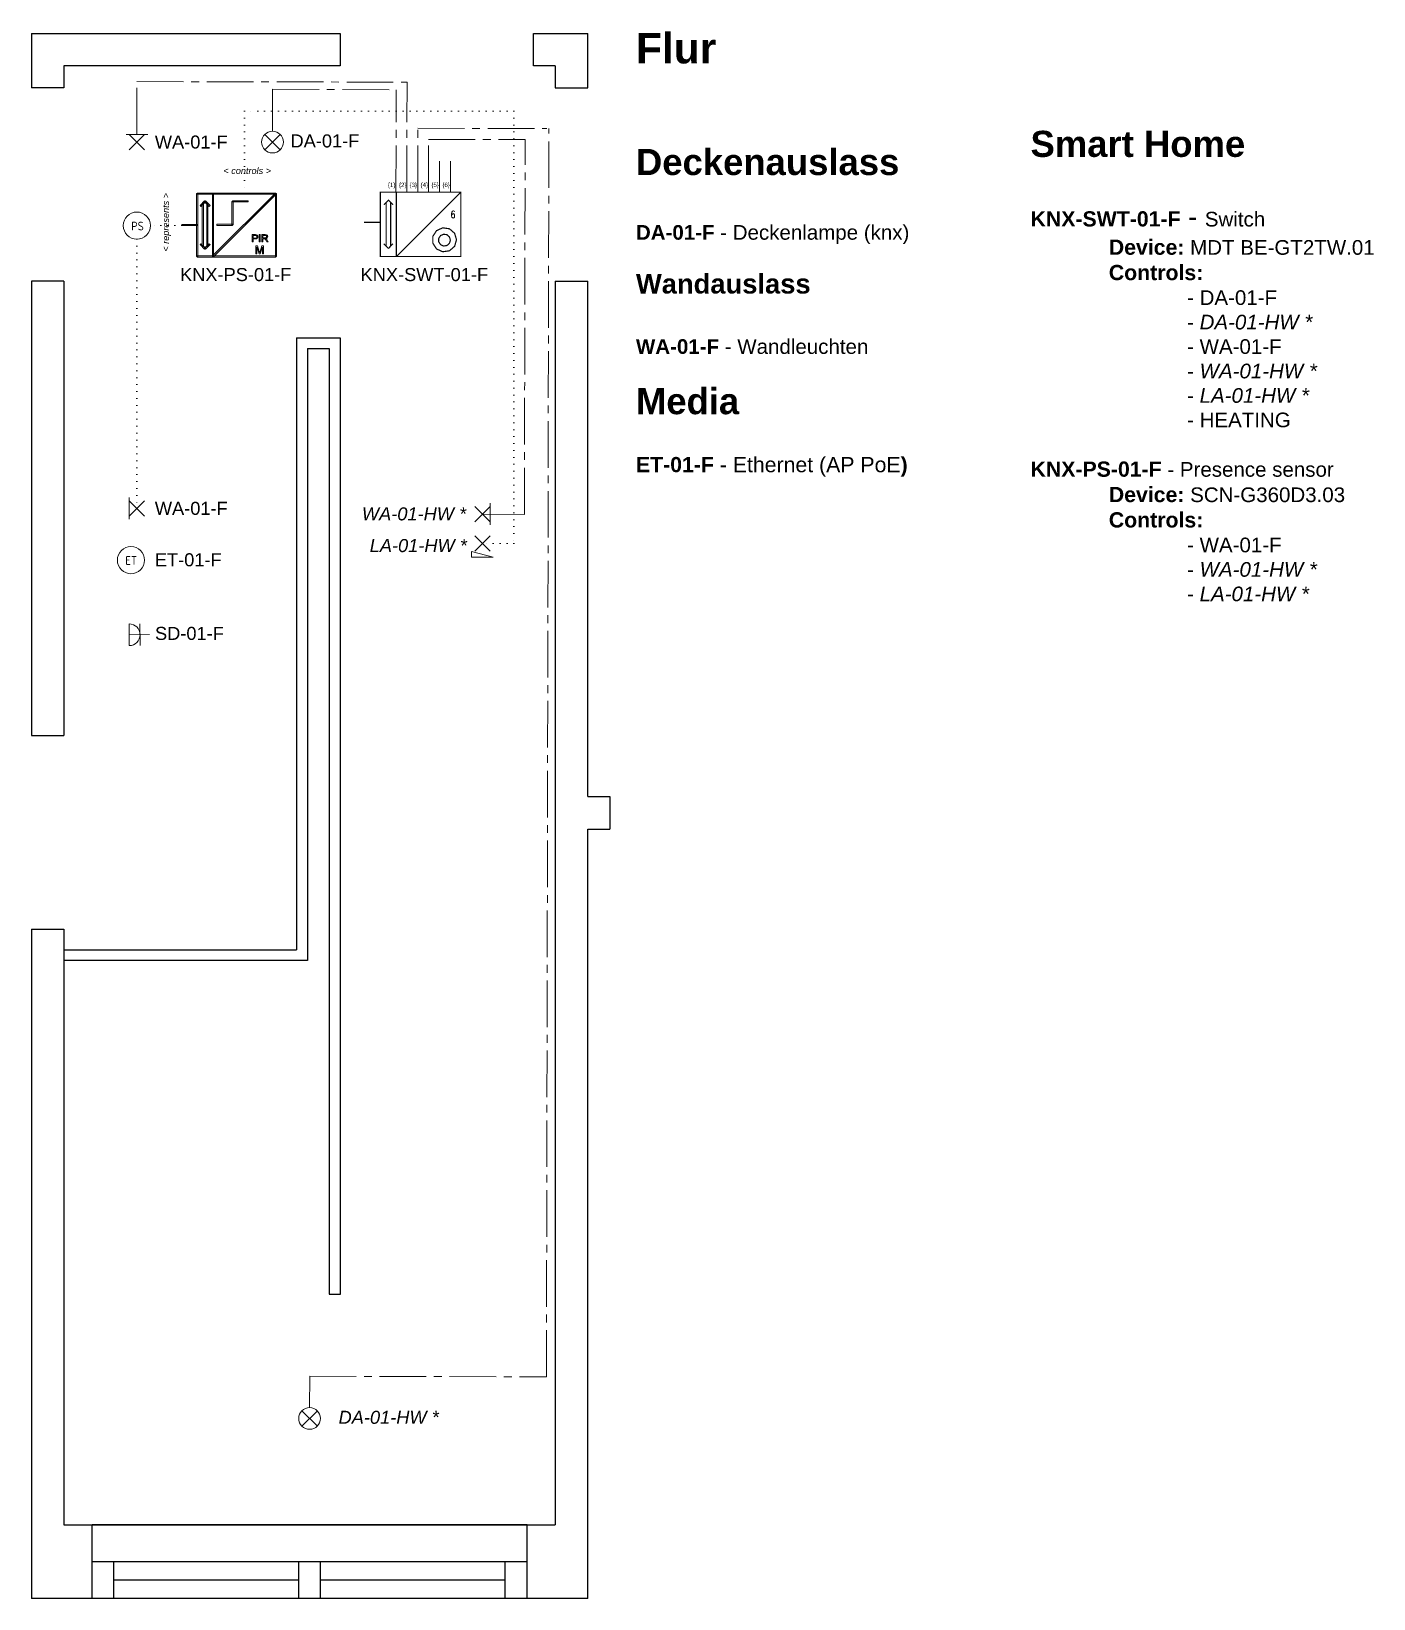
# Model space of a CAD drawing. Header units: millimetres. Extents: x 18815 to 24988, y 16171 to 23380.
import ezdxf
from ezdxf.enums import TextEntityAlignment as Align

# ---------------------------------------------------------------- set-up
doc = ezdxf.new("R2010")
doc.units = ezdxf.units.MM
doc.header["$LTSCALE"] = 10
for name, pattern in [('ACAD_ISO07W100', [3, 0, -3]), ('AI-Linetype-20', [32.166085, 21.44411, -3.573992, 3.573992, -3.573992]), ('DOT2', [3.175, 0, -3.175])]:
    doc.linetypes.add(name, pattern=pattern)
for name, color, linetype in [('01-OG-F-Walls', 7, 'Continuous'), ('02-OG-F-Windows', 7, 'Continuous'), ('03-OG-F-Outlets_Schematic', 7, 'Continuous'), ('04-OG-F-Light_Schematic', 7, 'Continuous'), ('05-OG-F-Media_Schematic', 7, 'Continuous'), ('06-OF-F-Smart_Schematic', 7, 'Continuous'), ('07-OG-F-Schematic_Description', 7, 'Continuous')]:
    doc.layers.add(name, color=color, linetype=linetype)
doc.styles.add('ISO Proportional', font='isocp.shx')
doc.styles.add('SN0', font='ROMANS', dxfattribs={"width": 0.002083})
doc.styles.get("Standard").update_dxf_attribs({"font": 'Arial.ttf'})

msp = doc.modelspace()

# ---------------------------------------------------------------- linework, layer by layer
at = {"layer": '01-OG-F-Walls', "color": 7}
for p, q in [((18814.6, 23370.7), (18814.6, 23120.7)), ((18814.6, 23370.7), (20234.6, 23370.7)), ((20234.6, 23370.7), (20234.6, 23220.7)), ((21124.6, 23370.7), (21374.6, 23370.7)), ((21124.6, 23220.7), (21124.6, 23370.7)), ((21374.6, 23120.7), (21374.6, 23370.7)), ((18964.6, 23220.7), (18964.6, 23120.7)), ((20234.6, 23220.7), (18964.6, 23220.7)), ((21224.6, 23220.7), (21124.6, 23220.7)), ((21224.6, 23220.7), (21224.6, 23120.7)), ((18964.6, 23120.7), (18814.6, 23120.7)), ((21224.6, 23120.7), (21374.6, 23120.7)), ((18964.6, 22230.7), (18814.6, 22230.7)), ((18814.6, 22230.7), (18814.6, 20140.7)), ((18964.6, 22230.7), (18964.6, 20140.7)), ((21224.6, 22230.7), (21224.6, 16510.7)), ((21224.6, 22230.7), (21374.6, 22230.7)), ((21374.6, 19860.7), (21374.6, 22230.7)), ((20034.6, 21970.7), (20034.6, 19155.7)), ((20034.6, 21970.7), (20234.6, 21970.7)), ((20084.6, 21920.7), (20084.6, 19105.7)), ((20084.6, 21920.7), (20184.6, 21920.7)), ((20184.6, 21920.7), (20184.6, 17570.7)), ((20234.6, 21970.7), (20234.6, 17570.7)), ((18814.6, 20140.7), (18964.6, 20140.7)), ((21374.6, 19860.7), (21474.6, 19860.7)), ((21474.6, 19860.7), (21474.6, 19710.7)), ((21374.6, 16170.7), (21374.6, 19710.7)), ((21374.6, 19710.7), (21474.6, 19710.7)), ((18814.6, 19250.7), (18814.6, 16170.7)), ((18814.6, 19250.7), (18964.6, 19250.7)), ((18964.6, 19250.7), (18964.6, 16510.7)), ((18964.6, 19155.7), (20034.6, 19155.7)), ((20084.6, 19105.7), (18964.6, 19105.7)), ((20184.6, 17570.7), (20234.6, 17570.7))]:
    msp.add_line(p, q, dxfattribs=at)
at = {"layer": '01-OG-F-Walls', "color": 7, "linetype": 'ACAD_ISO07W100', "lineweight": 15}
msp.add_line((20234.6, 17570.7), (20184.6, 17570.7), dxfattribs=at)
at = {"layer": '01-OG-F-Walls', "color": 7}
for points in [[(18964.6, 16510.7), (21224.6, 16510.7)], [(21374.6, 16170.7), (18814.6, 16170.7)]]:
    msp.add_lwpolyline(points, dxfattribs=at)
at = {"layer": '02-OG-F-Windows'}
for p, q in [((19094.6, 16170.7), (19094.6, 16510.7)), ((21094.6, 16510.7), (19094.6, 16510.7)), ((21094.6, 16170.7), (21094.6, 16510.7)), ((21094.6, 16340.7), (19094.6, 16340.7)), ((19194.6, 16170.7), (19194.6, 16340.7)), ((20044.6, 16170.7), (20044.6, 16340.7)), ((20144.6, 16170.7), (20144.6, 16340.7)), ((20994.6, 16170.7), (20994.6, 16340.7)), ((20044.6, 16255.7), (19194.6, 16255.7)), ((20994.6, 16255.7), (20144.6, 16255.7)), ((21094.6, 16170.7), (19094.6, 16170.7))]:
    msp.add_line(p, q, dxfattribs=at)
at = {"layer": '03-OG-F-Outlets_Schematic', "color": 7, "lineweight": 15}
for p, q in [((19264.3, 20654.6), (19264.9, 20554.6)), ((19314.3, 20654.8), (19314.9, 20554.8)), ((19264.6, 20604.6), (19358.5, 20605.6))]:
    msp.add_line(p, q, dxfattribs=at)
msp.add_arc((19264.6, 20604.6), 50, 270.31776, 90.31776, dxfattribs=at)
at = {"layer": '04-OG-F-Light_Schematic', "color": 7, "lineweight": 20}
for p, q in [((19350, 22906.1), (19250, 22906.1)), ((19335.3, 22906.1), (19264.6, 22835.4)), ((19335.3, 22835.4), (19264.6, 22906.1)), ((19888.3, 22835.4), (19959, 22906.1)), ((19888.3, 22906.1), (19959, 22835.4)), ((19264.6, 21235.7), (19264.6, 21135.7)), ((19264.6, 21221.1), (19335.3, 21150.4)), ((19335.3, 21221.1), (19264.6, 21150.4)), ((20924.6, 21109.7), (20924.6, 21209.7)), ((20924.6, 21124.3), (20853.9, 21195)), ((20853.9, 21124.3), (20924.6, 21195)), ((20853.9, 20989), (20924.6, 21059.7)), ((20853.9, 21059.7), (20924.6, 20989)), ((20839.3, 20988), (20938.3, 20962)), ((20059.3, 16964.2), (20130, 17034.9)), ((20059.3, 17034.9), (20130, 16964.2))]:
    msp.add_line(p, q, dxfattribs=at)
msp.add_lwpolyline([(20938.3, 20962), (20839.3, 20962), (20839.3, 20988)], dxfattribs=at)
for centre in [(19923.7, 22870.7), (20094.6, 16999.6)]:
    msp.add_circle(centre, 50, dxfattribs=at)
at = {"layer": '05-OG-F-Media_Schematic', "color": 7, "lineweight": 20}
msp.add_circle((19272.8, 20947.9), 62.5, dxfattribs=at)
at = {"layer": '06-OF-F-Smart_Schematic', "color": 3, "linetype": 'AI-Linetype-20', "lineweight": 15}
for p, q in [((19300, 23148.8), (20542.5, 23146.3)), ((19300, 22906.1), (19300.5, 23148.8)), ((20541.7, 22640.5), (20542.7, 23146.3)), ((19923.7, 22920.7), (19923.7, 23113.4)), ((19923.7, 23113.4), (20492.2, 23111.6)), ((20491.7, 22640.5), (20493.3, 23111.6)), ((20591.7, 22640.5), (20592.1, 22933.9)), ((20592.1, 22933.9), (21185.8, 22932.7)), ((21183.7, 17191.3), (21194.7, 22932.7)), ((20641.7, 22640.5), (20641.7, 22883.2)), ((20641.7, 22883.2), (21085.8, 22883)), ((21082.4, 21158.2), (21085.8, 22883)), ((20691.7, 22640.5), (20691.7, 22783.2)), ((20741.7, 22640.5), (20741.7, 22783.2)), ((20889.3, 21159.7), (21082.4, 21158.2)), ((20094.6, 17049.6), (20094.9, 17193.4)), ((20094.6, 17193.4), (21183.9, 17191.3))]:
    msp.add_line(p, q, dxfattribs=at)
at = {"layer": '06-OF-F-Smart_Schematic', "color": 7, "linetype": 'DOT2', "lineweight": 15}
for points in [[(21034.2, 23012.8), (19794.9, 23012.8)], [(19794.9, 23012.8), (19794.9, 22633.8)], [(21034.2, 23012.8), (21034.2, 21024.3)], [(19300, 22423.9), (19300, 21185.7)], [(19506.4, 22486.4), (19362.5, 22486.4)], [(21034.2, 21024.3), (20889.3, 21024.3)]]:
    msp.add_lwpolyline(points, dxfattribs=at)
at = {"layer": '06-OF-F-Smart_Schematic', "color": 7, "linetype": 'Continuous', "lineweight": 15, "const_width": 5.48}
for points in [[(20420.1, 22640.5), (20493.7, 22640.5), (20493.7, 22344.5), (20420.1, 22344.5), (20420.1, 22640.5)], [(20493.7, 22640.5), (20789.7, 22640.5), (20789.7, 22344.5), (20493.7, 22344.5), (20493.7, 22640.5)], [(20789.7, 22640.5), (20494.5, 22344.5)], [(20456.9, 22603.7), (20435.8, 22582.5), (20456.9, 22603.7), (20478.1, 22582.5), (20456.9, 22603.7)], [(20446.7, 22593.5), (20446.7, 22392.3)], [(20467.1, 22593.5), (20467.1, 22392.3)], [(20344.2, 22501.1), (20419.3, 22501.1)], [(20770.1, 22421.2), (20761.3, 22451.2), (20737.7, 22471.8), (20706.7, 22476.3), (20678.2, 22463.3), (20661.2, 22436.9), (20661.2, 22405.6), (20678.1, 22379.2), (20706.6, 22366.2), (20737.6, 22370.6), (20761.3, 22391.1), (20770.1, 22421.2), (20770.1, 22421.2)], [(20741.9, 22419.6), (20737.6, 22434.4), (20725.9, 22444.6), (20710.7, 22446.8), (20696.6, 22440.4), (20688.2, 22427.4), (20688.2, 22412), (20696.6, 22399), (20710.6, 22392.5), (20725.9, 22394.7), (20737.6, 22404.8), (20741.9, 22419.6), (20741.9, 22419.6)], [(20456.9, 22381.3), (20435.8, 22403.2)], [(20478.1, 22403.2), (20456.9, 22381.3)]]:
    msp.add_lwpolyline(points, dxfattribs=at)
at = {"layer": '06-OF-F-Smart_Schematic', "color": 7, "lineweight": 15}
msp.add_circle((19300, 22486.4), 62.5, dxfattribs=at)
at = {"layer": '06-OF-F-Smart_Schematic', "color": 7, "linetype": 'Continuous', "lineweight": 15}
for points, knots in [([(19580.3, 22344.5), (19580.3, 22344.5), (19574.9, 22344.5), (19574.9, 22344.5), (19574.9, 22344.5), (19574.9, 22344.5), (19574.9, 22633.8), (19574.9, 22633.8), (19574.9, 22633.8), (19574.9, 22633.8), (19580.3, 22633.8), (19580.3, 22633.8), (19580.3, 22633.8), (19580.3, 22633.8), (19580.3, 22344.5), (19580.3, 22344.5)], [0, 0, 0, 0, 0.2, 0.2, 0.2, 0.2, 0.4, 0.4, 0.4, 0.4, 0.6, 0.6, 0.6, 0.6, 1, 1, 1, 1]), ([(19577.6, 22631.1), (19577.6, 22631.1), (19577.6, 22636.4), (19577.6, 22636.4), (19577.6, 22636.4), (19577.6, 22636.4), (19650.3, 22636.4), (19650.3, 22636.4), (19650.3, 22636.4), (19650.3, 22636.4), (19650.3, 22631.1), (19650.3, 22631.1), (19650.3, 22631.1), (19650.3, 22631.1), (19577.6, 22631.1), (19577.6, 22631.1)], [0, 0, 0, 0, 0.2, 0.2, 0.2, 0.2, 0.4, 0.4, 0.4, 0.4, 0.6, 0.6, 0.6, 0.6, 1, 1, 1, 1]), ([(19594.8, 22574.5), (19594.8, 22574.5), (19591, 22578.2), (19591, 22578.2), (19591, 22578.2), (19591, 22578.2), (19611.6, 22599.7), (19611.6, 22599.7), (19611.6, 22599.7), (19611.6, 22599.7), (19615.5, 22595.9), (19615.5, 22595.9), (19615.5, 22595.9), (19615.5, 22595.9), (19594.8, 22574.5), (19594.8, 22574.5)], [0, 0, 0, 0, 0.2, 0.2, 0.2, 0.2, 0.4, 0.4, 0.4, 0.4, 0.6, 0.6, 0.6, 0.6, 1, 1, 1, 1]), ([(19611.7, 22598.9), (19611.7, 22598.9), (19615.5, 22595.1), (19615.5, 22595.1), (19615.5, 22595.1), (19615.5, 22595.1), (19594.8, 22574.5), (19594.8, 22574.5), (19594.8, 22574.5), (19594.8, 22574.5), (19591, 22578.3), (19591, 22578.3), (19591, 22578.3), (19591, 22578.3), (19611.7, 22598.9), (19611.7, 22598.9)], [0, 0, 0, 0, 0.2, 0.2, 0.2, 0.2, 0.4, 0.4, 0.4, 0.4, 0.6, 0.6, 0.6, 0.6, 1, 1, 1, 1]), ([(19600.9, 22587.1), (19600.9, 22587.1), (19606.3, 22587.1), (19606.3, 22587.1), (19606.3, 22587.1), (19606.3, 22587.1), (19606.3, 22390.4), (19606.3, 22390.4), (19606.3, 22390.4), (19606.3, 22390.4), (19600.9, 22390.4), (19600.9, 22390.4), (19600.9, 22390.4), (19600.9, 22390.4), (19600.9, 22587.1), (19600.9, 22587.1)], [0, 0, 0, 0, 0.2, 0.2, 0.2, 0.2, 0.4, 0.4, 0.4, 0.4, 0.6, 0.6, 0.6, 0.6, 1, 1, 1, 1]), ([(19611.7, 22595.9), (19611.7, 22595.9), (19615.5, 22599.7), (19615.5, 22599.7), (19615.5, 22599.7), (19615.5, 22599.7), (19636.9, 22578.3), (19636.9, 22578.3), (19636.9, 22578.3), (19636.9, 22578.3), (19633.1, 22574.5), (19633.1, 22574.5), (19633.1, 22574.5), (19633.1, 22574.5), (19611.7, 22595.9), (19611.7, 22595.9)], [0, 0, 0, 0, 0.2, 0.2, 0.2, 0.2, 0.4, 0.4, 0.4, 0.4, 0.6, 0.6, 0.6, 0.6, 1, 1, 1, 1]), ([(19636.8, 22578.3), (19636.8, 22578.3), (19633.1, 22574.4), (19633.1, 22574.4), (19633.1, 22574.4), (19633.1, 22574.4), (19611.7, 22595.1), (19611.7, 22595.1), (19611.7, 22595.1), (19611.7, 22595.1), (19615.4, 22599), (19615.4, 22599), (19615.4, 22599), (19615.4, 22599), (19636.8, 22578.3), (19636.8, 22578.3)], [0, 0, 0, 0, 0.2, 0.2, 0.2, 0.2, 0.4, 0.4, 0.4, 0.4, 0.6, 0.6, 0.6, 0.6, 1, 1, 1, 1]), ([(19621.6, 22587.1), (19621.6, 22587.1), (19627, 22587.1), (19627, 22587.1), (19627, 22587.1), (19627, 22587.1), (19627, 22390.4), (19627, 22390.4), (19627, 22390.4), (19627, 22390.4), (19621.6, 22390.4), (19621.6, 22390.4), (19621.6, 22390.4), (19621.6, 22390.4), (19621.6, 22587.1), (19621.6, 22587.1)], [0, 0, 0, 0, 0.2, 0.2, 0.2, 0.2, 0.4, 0.4, 0.4, 0.4, 0.6, 0.6, 0.6, 0.6, 1, 1, 1, 1]), ([(19653, 22344.5), (19653, 22344.5), (19647.6, 22344.5), (19647.6, 22344.5), (19647.6, 22344.5), (19647.6, 22344.5), (19647.6, 22633.8), (19647.6, 22633.8), (19647.6, 22633.8), (19647.6, 22633.8), (19653, 22633.8), (19653, 22633.8), (19653, 22633.8), (19653, 22633.8), (19653, 22344.5), (19653, 22344.5)], [0, 0, 0, 0, 0.2, 0.2, 0.2, 0.2, 0.4, 0.4, 0.4, 0.4, 0.6, 0.6, 0.6, 0.6, 1, 1, 1, 1]), ([(19647.6, 22633.8), (19647.6, 22633.8), (19653, 22633.8), (19653, 22633.8), (19653, 22633.8), (19653, 22633.8), (19653, 22344.5), (19653, 22344.5), (19653, 22344.5), (19653, 22344.5), (19647.6, 22344.5), (19647.6, 22344.5), (19647.6, 22344.5), (19647.6, 22344.5), (19647.6, 22633.8), (19647.6, 22633.8)], [0, 0, 0, 0, 0.2, 0.2, 0.2, 0.2, 0.4, 0.4, 0.4, 0.4, 0.6, 0.6, 0.6, 0.6, 1, 1, 1, 1]), ([(19936.9, 22634.9), (19936.9, 22634.9), (19940.7, 22631.1), (19940.7, 22631.1), (19940.7, 22631.1), (19940.7, 22631.1), (19653.7, 22344.9), (19653.7, 22344.9), (19653.7, 22344.9), (19653.7, 22344.9), (19649.9, 22348.7), (19649.9, 22348.7), (19649.9, 22348.7), (19649.9, 22348.7), (19936.9, 22634.9), (19936.9, 22634.9)], [0, 0, 0, 0, 0.2, 0.2, 0.2, 0.2, 0.4, 0.4, 0.4, 0.4, 0.6, 0.6, 0.6, 0.6, 1, 1, 1, 1]), ([(19650.3, 22631.1), (19650.3, 22631.1), (19650.3, 22636.4), (19650.3, 22636.4), (19650.3, 22636.4), (19650.3, 22636.4), (19939.6, 22636.4), (19939.6, 22636.4), (19939.6, 22636.4), (19939.6, 22636.4), (19939.6, 22631.1), (19939.6, 22631.1), (19939.6, 22631.1), (19939.6, 22631.1), (19650.3, 22631.1), (19650.3, 22631.1)], [0, 0, 0, 0, 0.2, 0.2, 0.2, 0.2, 0.4, 0.4, 0.4, 0.4, 0.6, 0.6, 0.6, 0.6, 1, 1, 1, 1]), ([(19742.5, 22489.9), (19742.5, 22489.9), (19737.2, 22489.9), (19737.2, 22489.9), (19737.2, 22489.9), (19737.2, 22489.9), (19737.2, 22597.8), (19737.2, 22597.8), (19737.2, 22597.8), (19737.2, 22597.8), (19742.5, 22597.8), (19742.5, 22597.8), (19742.5, 22597.8), (19742.5, 22597.8), (19742.5, 22489.9), (19742.5, 22489.9)], [0, 0, 0, 0, 0.2, 0.2, 0.2, 0.2, 0.4, 0.4, 0.4, 0.4, 0.6, 0.6, 0.6, 0.6, 1, 1, 1, 1]), ([(19739.8, 22595.1), (19739.8, 22595.1), (19739.8, 22600.5), (19739.8, 22600.5), (19739.8, 22600.5), (19739.8, 22600.5), (19812.5, 22600.5), (19812.5, 22600.5), (19812.5, 22600.5), (19812.5, 22600.5), (19812.5, 22595.1), (19812.5, 22595.1), (19812.5, 22595.1), (19812.5, 22595.1), (19739.8, 22595.1), (19739.8, 22595.1)], [0, 0, 0, 0, 0.2, 0.2, 0.2, 0.2, 0.4, 0.4, 0.4, 0.4, 0.6, 0.6, 0.6, 0.6, 1, 1, 1, 1]), ([(19936.9, 22633.8), (19936.9, 22633.8), (19942.2, 22633.8), (19942.2, 22633.8), (19942.2, 22633.8), (19942.2, 22633.8), (19942.2, 22344.5), (19942.2, 22344.5), (19942.2, 22344.5), (19942.2, 22344.5), (19936.9, 22344.5), (19936.9, 22344.5), (19936.9, 22344.5), (19936.9, 22344.5), (19936.9, 22633.8), (19936.9, 22633.8)], [0, 0, 0, 0, 0.2, 0.2, 0.2, 0.2, 0.4, 0.4, 0.4, 0.4, 0.6, 0.6, 0.6, 0.6, 1, 1, 1, 1]), ([(19506.4, 22486.4), (19506.4, 22486.4), (19506.4, 22491.8), (19506.4, 22491.8), (19506.4, 22491.8), (19506.4, 22491.8), (19578.4, 22491.8), (19578.4, 22491.8), (19578.4, 22491.8), (19578.4, 22491.8), (19578.4, 22486.4), (19578.4, 22486.4), (19578.4, 22486.4), (19578.4, 22486.4), (19506.4, 22486.4), (19506.4, 22486.4)], [0, 0, 0, 0, 0.2, 0.2, 0.2, 0.2, 0.4, 0.4, 0.4, 0.4, 0.6, 0.6, 0.6, 0.6, 1, 1, 1, 1]), ([(19667.9, 22487.2), (19667.9, 22487.2), (19667.9, 22492.6), (19667.9, 22492.6), (19667.9, 22492.6), (19667.9, 22492.6), (19739.8, 22492.6), (19739.8, 22492.6), (19739.8, 22492.6), (19739.8, 22492.6), (19739.8, 22487.2), (19739.8, 22487.2), (19739.8, 22487.2), (19739.8, 22487.2), (19667.9, 22487.2), (19667.9, 22487.2)], [0, 0, 0, 0, 0.2, 0.2, 0.2, 0.2, 0.4, 0.4, 0.4, 0.4, 0.6, 0.6, 0.6, 0.6, 1, 1, 1, 1]), ([(19830.7, 22411.4), (19830.7, 22411.4), (19830.7, 22444.9), (19830.7, 22444.9), (19830.7, 22444.9), (19830.7, 22444.9), (19843.4, 22444.9), (19843.4, 22444.9), (19843.4, 22444.9), (19845.6, 22444.9), (19847.3, 22444.8), (19848.5, 22444.6), (19848.5, 22444.6), (19850.1, 22444.3), (19851.5, 22443.8), (19852.6, 22443), (19852.6, 22443), (19853.7, 22442.3), (19854.6, 22441.2), (19855.3, 22439.8), (19855.3, 22439.8), (19856, 22438.4), (19856.3, 22436.9), (19856.3, 22435.2), (19856.3, 22435.2), (19856.3, 22432.4), (19855.4, 22430), (19853.6, 22428), (19853.6, 22428), (19851.8, 22426), (19848.5, 22425.1), (19843.8, 22425.1), (19843.8, 22425.1), (19843.8, 22425.1), (19835.2, 22425.1), (19835.2, 22425.1), (19835.2, 22425.1), (19835.2, 22425.1), (19835.2, 22411.4), (19835.2, 22411.4), (19835.2, 22411.4), (19835.2, 22411.4), (19830.7, 22411.4), (19830.7, 22411.4)], [0, 0, 0, 0, 0.083333, 0.083333, 0.083333, 0.083333, 0.166667, 0.166667, 0.166667, 0.166667, 0.25, 0.25, 0.25, 0.25, 0.333333, 0.333333, 0.333333, 0.333333, 0.416667, 0.416667, 0.416667, 0.416667, 0.5, 0.5, 0.5, 0.5, 0.583333, 0.583333, 0.583333, 0.583333, 0.666667, 0.666667, 0.666667, 0.666667, 0.75, 0.75, 0.75, 0.75, 0.833333, 0.833333, 0.833333, 0.833333, 1, 1, 1, 1]), ([(19835.2, 22429), (19835.2, 22429), (19843.8, 22429), (19843.8, 22429), (19843.8, 22429), (19846.7, 22429), (19848.7, 22429.5), (19849.9, 22430.6), (19849.9, 22430.6), (19851.1, 22431.7), (19851.7, 22433.2), (19851.7, 22435.1), (19851.7, 22435.1), (19851.7, 22436.5), (19851.4, 22437.7), (19850.7, 22438.7), (19850.7, 22438.7), (19850, 22439.7), (19849, 22440.4), (19847.9, 22440.7), (19847.9, 22440.7), (19847.1, 22440.9), (19845.8, 22441), (19843.7, 22441), (19843.7, 22441), (19843.7, 22441), (19835.2, 22441), (19835.2, 22441), (19835.2, 22441), (19835.2, 22441), (19835.2, 22429), (19835.2, 22429)], [0, 0, 0, 0, 0.111111, 0.111111, 0.111111, 0.111111, 0.222222, 0.222222, 0.222222, 0.222222, 0.333333, 0.333333, 0.333333, 0.333333, 0.444444, 0.444444, 0.444444, 0.444444, 0.555556, 0.555556, 0.555556, 0.555556, 0.666667, 0.666667, 0.666667, 0.666667, 0.777778, 0.777778, 0.777778, 0.777778, 1, 1, 1, 1]), ([(19862.7, 22411.4), (19862.7, 22411.4), (19862.7, 22444.9), (19862.7, 22444.9), (19862.7, 22444.9), (19862.7, 22444.9), (19867.1, 22444.9), (19867.1, 22444.9), (19867.1, 22444.9), (19867.1, 22444.9), (19867.1, 22411.4), (19867.1, 22411.4), (19867.1, 22411.4), (19867.1, 22411.4), (19862.7, 22411.4), (19862.7, 22411.4)], [0, 0, 0, 0, 0.2, 0.2, 0.2, 0.2, 0.4, 0.4, 0.4, 0.4, 0.6, 0.6, 0.6, 0.6, 1, 1, 1, 1]), ([(19875, 22411.4), (19875, 22411.4), (19875, 22444.9), (19875, 22444.9), (19875, 22444.9), (19875, 22444.9), (19889.8, 22444.9), (19889.8, 22444.9), (19889.8, 22444.9), (19892.8, 22444.9), (19895.1, 22444.6), (19896.7, 22444), (19896.7, 22444), (19898.2, 22443.4), (19899.4, 22442.4), (19900.4, 22440.8), (19900.4, 22440.8), (19901.3, 22439.3), (19901.8, 22437.6), (19901.8, 22435.8), (19901.8, 22435.8), (19901.8, 22433.4), (19901, 22431.4), (19899.5, 22429.8), (19899.5, 22429.8), (19897.9, 22428.2), (19895.5, 22427.1), (19892.3, 22426.7), (19892.3, 22426.7), (19893.5, 22426.1), (19894.4, 22425.6), (19895, 22425), (19895, 22425), (19896.3, 22423.8), (19897.5, 22422.3), (19898.7, 22420.6), (19898.7, 22420.6), (19898.7, 22420.6), (19904.5, 22411.4), (19904.5, 22411.4), (19904.5, 22411.4), (19904.5, 22411.4), (19898.9, 22411.4), (19898.9, 22411.4), (19898.9, 22411.4), (19898.9, 22411.4), (19894.5, 22418.4), (19894.5, 22418.4), (19894.5, 22418.4), (19893.2, 22420.4), (19892.1, 22422), (19891.3, 22423), (19891.3, 22423), (19890.5, 22424.1), (19889.7, 22424.8), (19889.1, 22425.3), (19889.1, 22425.3), (19888.4, 22425.7), (19887.7, 22426), (19887, 22426.2), (19887, 22426.2), (19886.5, 22426.3), (19885.7, 22426.3), (19884.6, 22426.3), (19884.6, 22426.3), (19884.6, 22426.3), (19879.4, 22426.3), (19879.4, 22426.3), (19879.4, 22426.3), (19879.4, 22426.3), (19879.4, 22411.4), (19879.4, 22411.4), (19879.4, 22411.4), (19879.4, 22411.4), (19875, 22411.4), (19875, 22411.4)], [0, 0, 0, 0, 0.05, 0.05, 0.05, 0.05, 0.1, 0.1, 0.1, 0.1, 0.15, 0.15, 0.15, 0.15, 0.2, 0.2, 0.2, 0.2, 0.25, 0.25, 0.25, 0.25, 0.3, 0.3, 0.3, 0.3, 0.35, 0.35, 0.35, 0.35, 0.4, 0.4, 0.4, 0.4, 0.45, 0.45, 0.45, 0.45, 0.5, 0.5, 0.5, 0.5, 0.55, 0.55, 0.55, 0.55, 0.6, 0.6, 0.6, 0.6, 0.65, 0.65, 0.65, 0.65, 0.7, 0.7, 0.7, 0.7, 0.75, 0.75, 0.75, 0.75, 0.8, 0.8, 0.8, 0.8, 0.85, 0.85, 0.85, 0.85, 0.9, 0.9, 0.9, 0.9, 1, 1, 1, 1]), ([(19879.4, 22430.1), (19879.4, 22430.1), (19889, 22430.1), (19889, 22430.1), (19889, 22430.1), (19891, 22430.1), (19892.6, 22430.4), (19893.7, 22430.8), (19893.7, 22430.8), (19894.9, 22431.2), (19895.7, 22431.9), (19896.3, 22432.8), (19896.3, 22432.8), (19896.9, 22433.7), (19897.2, 22434.7), (19897.2, 22435.8), (19897.2, 22435.8), (19897.2, 22437.4), (19896.6, 22438.7), (19895.5, 22439.7), (19895.5, 22439.7), (19894.3, 22440.7), (19892.5, 22441.2), (19890, 22441.2), (19890, 22441.2), (19890, 22441.2), (19879.4, 22441.2), (19879.4, 22441.2), (19879.4, 22441.2), (19879.4, 22441.2), (19879.4, 22430.1), (19879.4, 22430.1)], [0, 0, 0, 0, 0.111111, 0.111111, 0.111111, 0.111111, 0.222222, 0.222222, 0.222222, 0.222222, 0.333333, 0.333333, 0.333333, 0.333333, 0.444444, 0.444444, 0.444444, 0.444444, 0.555556, 0.555556, 0.555556, 0.555556, 0.666667, 0.666667, 0.666667, 0.666667, 0.777778, 0.777778, 0.777778, 0.777778, 1, 1, 1, 1]), ([(19615.5, 22382.3), (19615.5, 22382.3), (19611.7, 22378.6), (19611.7, 22378.6), (19611.7, 22378.6), (19611.7, 22378.6), (19591, 22399.2), (19591, 22399.2), (19591, 22399.2), (19591, 22399.2), (19594.8, 22403), (19594.8, 22403), (19594.8, 22403), (19594.8, 22403), (19615.5, 22382.3), (19615.5, 22382.3)], [0, 0, 0, 0, 0.2, 0.2, 0.2, 0.2, 0.4, 0.4, 0.4, 0.4, 0.6, 0.6, 0.6, 0.6, 1, 1, 1, 1]), ([(19633.1, 22403), (19633.1, 22403), (19636.8, 22399.2), (19636.8, 22399.2), (19636.8, 22399.2), (19636.8, 22399.2), (19615.4, 22378.5), (19615.4, 22378.5), (19615.4, 22378.5), (19615.4, 22378.5), (19611.7, 22382.4), (19611.7, 22382.4), (19611.7, 22382.4), (19611.7, 22382.4), (19633.1, 22403), (19633.1, 22403)], [0, 0, 0, 0, 0.2, 0.2, 0.2, 0.2, 0.4, 0.4, 0.4, 0.4, 0.6, 0.6, 0.6, 0.6, 1, 1, 1, 1]), ([(19847, 22357), (19847, 22357), (19847, 22393.4), (19847, 22393.4), (19847, 22393.4), (19847, 22393.4), (19854.2, 22393.4), (19854.2, 22393.4), (19854.2, 22393.4), (19854.2, 22393.4), (19862.8, 22367.6), (19862.8, 22367.6), (19862.8, 22367.6), (19863.6, 22365.2), (19864.2, 22363.4), (19864.6, 22362.2), (19864.6, 22362.2), (19865, 22363.6), (19865.7, 22365.5), (19866.5, 22368.1), (19866.5, 22368.1), (19866.5, 22368.1), (19875.3, 22393.4), (19875.3, 22393.4), (19875.3, 22393.4), (19875.3, 22393.4), (19881.8, 22393.4), (19881.8, 22393.4), (19881.8, 22393.4), (19881.8, 22393.4), (19881.8, 22357), (19881.8, 22357), (19881.8, 22357), (19881.8, 22357), (19877.1, 22357), (19877.1, 22357), (19877.1, 22357), (19877.1, 22357), (19877.1, 22387.5), (19877.1, 22387.5), (19877.1, 22387.5), (19877.1, 22387.5), (19866.5, 22357), (19866.5, 22357), (19866.5, 22357), (19866.5, 22357), (19862.2, 22357), (19862.2, 22357), (19862.2, 22357), (19862.2, 22357), (19851.6, 22388), (19851.6, 22388), (19851.6, 22388), (19851.6, 22388), (19851.6, 22357), (19851.6, 22357), (19851.6, 22357), (19851.6, 22357), (19847, 22357), (19847, 22357)], [0, 0, 0, 0, 0.0625, 0.0625, 0.0625, 0.0625, 0.125, 0.125, 0.125, 0.125, 0.1875, 0.1875, 0.1875, 0.1875, 0.25, 0.25, 0.25, 0.25, 0.3125, 0.3125, 0.3125, 0.3125, 0.375, 0.375, 0.375, 0.375, 0.4375, 0.4375, 0.4375, 0.4375, 0.5, 0.5, 0.5, 0.5, 0.5625, 0.5625, 0.5625, 0.5625, 0.625, 0.625, 0.625, 0.625, 0.6875, 0.6875, 0.6875, 0.6875, 0.75, 0.75, 0.75, 0.75, 0.8125, 0.8125, 0.8125, 0.8125, 0.875, 0.875, 0.875, 0.875, 1, 1, 1, 1]), ([(19650.3, 22347.2), (19650.3, 22347.2), (19650.3, 22341.8), (19650.3, 22341.8), (19650.3, 22341.8), (19650.3, 22341.8), (19577.6, 22341.8), (19577.6, 22341.8), (19577.6, 22341.8), (19577.6, 22341.8), (19577.6, 22347.2), (19577.6, 22347.2), (19577.6, 22347.2), (19577.6, 22347.2), (19650.3, 22347.2), (19650.3, 22347.2)], [0, 0, 0, 0, 0.2, 0.2, 0.2, 0.2, 0.4, 0.4, 0.4, 0.4, 0.6, 0.6, 0.6, 0.6, 1, 1, 1, 1]), ([(19939.6, 22347.2), (19939.6, 22347.2), (19939.6, 22341.8), (19939.6, 22341.8), (19939.6, 22341.8), (19939.6, 22341.8), (19650.3, 22341.8), (19650.3, 22341.8), (19650.3, 22341.8), (19650.3, 22341.8), (19650.3, 22347.2), (19650.3, 22347.2), (19650.3, 22347.2), (19650.3, 22347.2), (19939.6, 22347.2), (19939.6, 22347.2)], [0, 0, 0, 0, 0.2, 0.2, 0.2, 0.2, 0.4, 0.4, 0.4, 0.4, 0.6, 0.6, 0.6, 0.6, 1, 1, 1, 1])]:
    msp.add_open_spline(points, degree=3, knots=knots, dxfattribs=at)

# ---------------------------------------------------------------- texts
at = {"layer": '04-OG-F-Light_Schematic', "color": 7, "char_height": 60, "attachment_point": 1}
for s, width, heights, insert in [('WA-01-F', 466, [0], (19382.6, 22900.9)), ('DA-01-F', 466, [0], (20006.7, 22906.1)), ('WA-01-F', 466, [0], (19382.6, 21215.9)), ('{\\fArial|b0|i1|c0|p34;WA-01-HW *}', 690, [0], (20334.9, 21190.6)), ('{\\fArial|b0|i1|c0|p34;LA-01-HW *}', 466, [0], (20370.8, 21044.8)), ('SD-01-F', 466, [0], (19383.4, 20640.7)), ('{\\fArial|b0|i1|c0|p34;DA-01-HW *}', 466, [61.3], (20227.6, 17034.9))]:
    msp.add_mtext_dynamic_manual_height_columns(s, width=width, gutter_width=12.5, heights=heights, dxfattribs=dict(at, insert=insert))
at = {"layer": '05-OG-F-Media_Schematic', "color": 7, "insert": (19382.6, 20979.3), "char_height": 60, "attachment_point": 1}
msp.add_mtext_dynamic_manual_height_columns('ET-01-F', width=466, gutter_width=12.5, heights=[0], dxfattribs=at)
at = {"layer": '05-OG-F-Media_Schematic', "color": 7, "lineweight": 20, "insert": (19246.8, 20965.9), "char_height": 40, "attachment_point": 1, "style": 'ISO Proportional'}
msp.add_mtext_dynamic_manual_height_columns('ET', width=57, gutter_width=12.5, heights=[0], dxfattribs=at)
at = {"layer": '06-OF-F-Smart_Schematic', "color": 7, "linetype": 'Continuous', "lineweight": 15, "style": 'SN0', "width": 0.758019}
msp.add_text('6', height=34.5, dxfattribs=at).set_placement((20743.5, 22520.3), (20764.6, 22520.3), align=Align.FIT)
at = {"layer": '06-OF-F-Smart_Schematic', "color": 7, "insert": (23410.3, 23372.5), "char_height": 90, "attachment_point": 1}
msp.add_mtext_dynamic_manual_height_columns('{\\fArial|b1|i0|c0|p34;\\H1.55556x;  }\\P\\P\\P{\\fArial|b1|i0|c0|p34;\\H1.33333x;Smart Home\\H0.75x;\\P}\\P{\\fArial|b1|i0|c0|p34;\\H0.77778x;KNX-SWT-01-F} - {\\H0.75x;Switch\\P^I\\fArial|b1|i0|c0|p34;\\H1.03704x;Device:\\fArial|b0|i0|c0|p34;\\H0.96429x; MDT BE-GT2TW.01\\P^I\\fArial|b1|i0|c0|p34;\\H1.03704x;Controls:\\fArial|b0|i0|c0|p34;\\H0.96429x;\\P^I^I- DA-01-F\\P^I^I- \\fArial|b0|i1|c0|p34;DA-01-HW *\\fArial|b0|i0|c0|p34;\\P^I^I- WA-01-F\\P^I^I- \\fArial|b0|i1|c0|p34;WA-01-HW *\\fArial|b0|i0|c0|p34;\\P^I^I- \\fArial|b0|i1|c0|p34;LA-01-HW *\\fArial|b0|i0|c0|p34;\\P^I^I- HEATING\\P\\P\\fArial|b1|i0|c0|p34;\\H1.03702x;KNX-PS-01-F\\fArial|b0|i0|c0|p34;\\H0.9643x; - Presence sensor\\P^I\\fArial|b1|i0|c0|p34;\\H1.03703x;Device:\\fArial|b0|i0|c0|p34;\\H0.96429x; SCN-G360D3.03\\P^I\\fArial|b1|i0|c0|p34;\\H1.03703x;Controls:\\P\\fArial|b0|i0|c0|p34;\\H0.96429x;^I^I- \\H0.99999x;WA-01-F\\P^I^I- \\fArial|b0|i1|c0|p34;\\H1.00002x;WA-01-HW *\\fArial|b0|i0|c0|p34;\\P^I^I- \\fArial|b0|i1|c0|p34;LA-01-HW *}', width=3565, gutter_width=12.5, heights=[0], dxfattribs=at)
at = {"layer": '06-OF-F-Smart_Schematic', "color": 7, "lineweight": 15, "attachment_point": 1}
for s, width, insert, char_height in [('\\pxi-3,l4,t4;{\\fArial|b0|i1|c0|p34;< controls >}', 278.644, (19668, 22754), 30), ('\\{1\\}', 36, (20454.6, 22683.7), 20), ('\\{2\\}', 36, (20505.6, 22683.7), 20), ('\\{3\\}', 36, (20554, 22683.7), 20), ('\\{4\\}', 36, (20605.2, 22683.7), 20), ('\\{5\\}', 36, (20654.6, 22684), 20), ('\\{6\\}', 36, (20705.3, 22684), 20), ('KNX-PS-01-F', 499.381, (19498.5, 22291.2), 60), ('KNX-SWT-01-F', 597, (20328.8, 22291.2), 60)]:
    msp.add_mtext_dynamic_manual_height_columns(s, width=width, gutter_width=12.5, heights=[0], dxfattribs=dict(at, insert=insert, char_height=char_height))
at = {"layer": '06-OF-F-Smart_Schematic', "color": 7, "lineweight": 15, "insert": (19417.8, 22336.5), "char_height": 30, "attachment_point": 1, "rotation": 90}
msp.add_mtext_dynamic_manual_height_columns('\\pxi-3,l4,t4;{\\fArial|b0|i1|c0|p34;< represents >}', width=329, gutter_width=12.5, heights=[0], dxfattribs=at)
at = {"layer": '06-OF-F-Smart_Schematic', "color": 7, "lineweight": 15, "insert": (19274, 22504.4), "char_height": 40, "attachment_point": 1, "style": 'ISO Proportional'}
msp.add_mtext_dynamic_manual_height_columns('PS', width=57, gutter_width=12.5, heights=[0], dxfattribs=at)
at = {"layer": '07-OG-F-Schematic_Description', "color": 7, "insert": (21595.4, 23372.5), "char_height": 90, "attachment_point": 1}
msp.add_mtext_dynamic_manual_height_columns('{\\fArial|b1|i0|c0|p34;\\H1.55556x;Flur\\fArial|b0|i0|c0|p34;\\H0.64286x;\\P}\\P\\P{\\fArial|b1|i0|c0|p34;\\H1.33334x;Deckenauslass}\\P\\P{\\fArial|b1|i0|c0|p34;\\H0.75x;DA-01-F\\fArial|b0|i0|c0|p34; - Deckenlampe (knx)\\P\\P\\fArial|b1|i0|c0|p34;\\H1.33333x;Wandauslass}\\P\\P{\\fArial|b1|i0|c0|p34;\\H0.75x;WA\\H1.00002x;-0\\H0.99998x;1\\H1.00002x;-F\\fArial|b0|i0|c0|p34;\\H0.99998x; - Wandleuchten\\P\\P\\fArial|b1|i0|c0|p34;\\H1.77776x;Media\\H0.58332x;\\P\\P\\H1x;ET-01-\\H1.00003x;F\\H0.99997x; \\fArial|b0|i0|c0|p34;- Ethernet (\\H0.99999x;AP PoE\\fArial|b1|i0|c0|p34;\\H1.00001x;)}', width=2524.962, gutter_width=12.5, heights=[0], dxfattribs=at)

doc.saveas('drawing.dxf')
